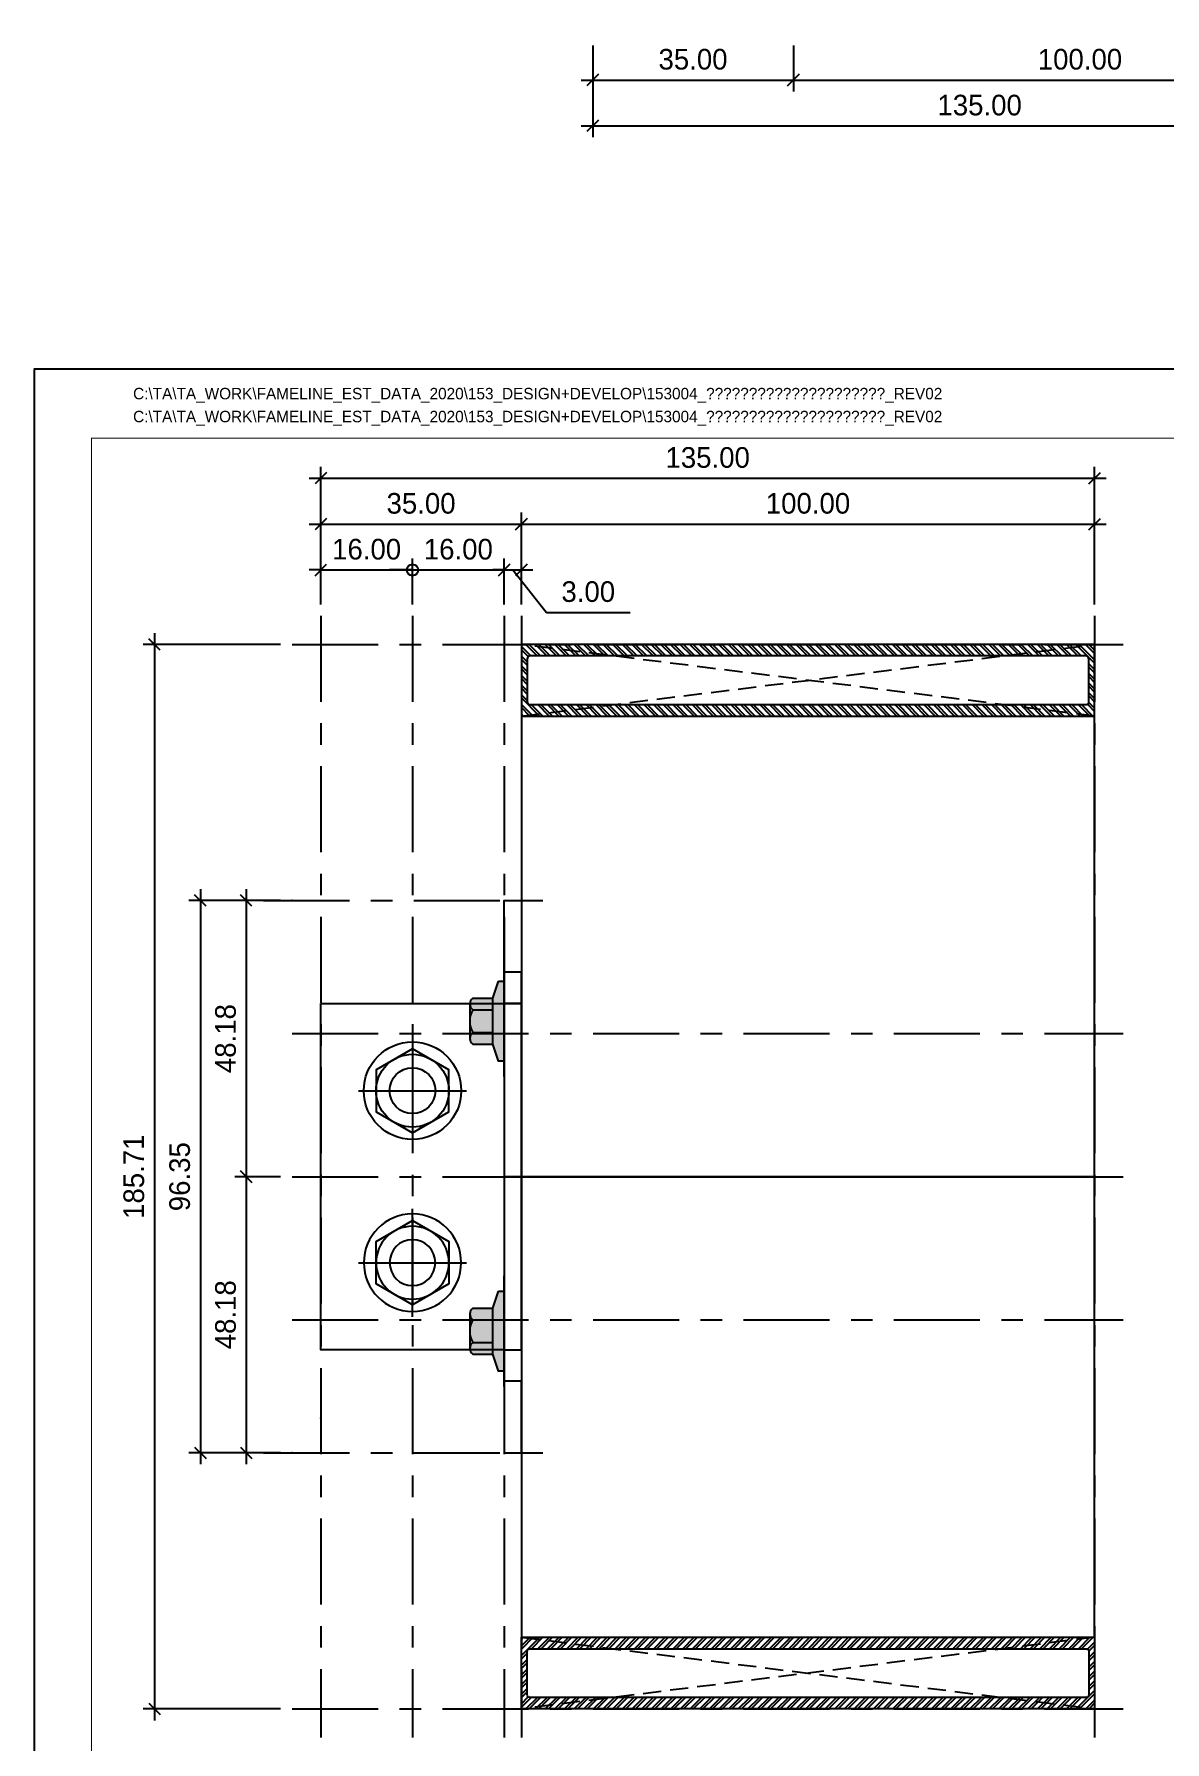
# Model space of a CAD drawing. Header units: millimetres. Extents: x -244126 to 368105, y -173968 to 259060.
# Drawn here: x 1857.7 to 2054.9, y 3038.3 to 3336.3 of the extents above; entities that cross this region are included whole.
import ezdxf
from ezdxf.enums import TextEntityAlignment as Align

# ---------------------------------------------------------------- set-up
doc = ezdxf.new("R2010")
doc.units = ezdxf.units.MM
doc.header["$MEASUREMENT"] = 0
for name, pattern in [('005_GG_TA_LINE', [13.75, 5, -1.25, 1.25, -1.25, 5]), ('ACAD_ISO04W100', [30, 24, -3, 0, -3]), ('CENTER', [2, 1.25, -0.25, 0.25, -0.25]), ('HIDDEN', [9.524999999999999, 6.35, -3.175]), ('TA_GL_015.00', [41.25, 15, -3.75, 3.75, -3.75, 15])]:
    doc.linetypes.add(name, pattern=pattern)
for name, color, linetype in [('000 - D I M', 6, 'Continuous'), ('000 - GRID', 8, 'CENTER'), ('000 - H A T C H', 8, 'Continuous'), ('000 - H I D D E N', 7, 'Continuous'), ('000 - L I N E 0.1', 1, 'Continuous'), ('000 - T E X T', 4, 'Continuous'), ('000 - TITLEBLOCK', 4, 'Continuous'), ('000 - WIPEOUT', 250, 'Continuous'), ('001 - ASCESSORIES', 1, 'Continuous'), ('002 - STRUCTURAL STEEL', 4, 'Continuous'), ('A04_TUBE SERIES', 7, 'Continuous')]:
    doc.layers.add(name, color=color, linetype=linetype)
doc.styles.add('Cetury Gothic', font='GOTHIC.TTF')
doc.styles.add('CORDIA', font='cordia.shx')
doc.styles.add('TA', font='Cordia New.ttf', dxfattribs={"height": 4.5})
doc.dimstyles.new('DIM C-E', dxfattribs={"dimscale": 2, "dimtxt": 0.18, "dimasz": 0.1, "dimexe": 0.1, "dimexo": 0.1, "dimgap": 0.09, "dimtad": 1, "dimtoh": 1, "dimzin": 0, "dimdsep": 46, "dimtxsty": 'CORDIA', "dimblk1": 'ORIGIN', "dimblk2": 'OBLIQUE', "dimsah": 1, "dimcen": 0.1, "dimdle": 0.1, "dimclrd": 40, "dimclre": 140, "dimclrt": 3, "dimadec": 0, "dimazin": 0, "dimtfac": 1, "dimtix": 1, "dimtmove": 2, "dimatfit": 3, "dimfxl": 1, "dimtolj": 1, "dimtzin": 0, "dimarcsym": 0})
doc.dimstyles.new('DIM E-C', dxfattribs={"dimscale": 2, "dimtxt": 0.18, "dimasz": 0.1, "dimexe": 0.1, "dimexo": 0.1, "dimgap": 0.09, "dimtad": 1, "dimtoh": 1, "dimzin": 0, "dimdsep": 46, "dimtxsty": 'CORDIA', "dimblk1": 'OBLIQUE', "dimblk2": 'ORIGIN', "dimsah": 1, "dimcen": 0.1, "dimdle": 0.1, "dimclrd": 40, "dimclre": 140, "dimclrt": 3, "dimadec": 0, "dimazin": 0, "dimtfac": 1, "dimtix": 1, "dimtmove": 2, "dimatfit": 3, "dimfxl": 1, "dimtolj": 1, "dimtzin": 0, "dimarcsym": 0})
doc.dimstyles.new('DIM E-E', dxfattribs={"dimscale": 2, "dimtxt": 0.18, "dimasz": 0.1, "dimexe": 0.1, "dimexo": 0.1, "dimgap": 0.09, "dimtad": 1, "dimtoh": 1, "dimzin": 0, "dimdsep": 46, "dimtxsty": 'CORDIA', "dimblk": 'OBLIQUE', "dimcen": 0.1, "dimdle": 0.1, "dimclrd": 40, "dimclre": 140, "dimclrt": 3, "dimadec": 0, "dimazin": 0, "dimtfac": 1, "dimtix": 1, "dimtmove": 2, "dimatfit": 3, "dimfxl": 1, "dimtolj": 1, "dimtzin": 0, "dimarcsym": 0})

# ---------------------------------------------------------------- blocks, each defined once
blk = doc.blocks.new('A$Cfd196da9')
at = {"color": 0, "linetype": 'ByBlock', "const_width": 0.1}
blk.add_lwpolyline([(-143.5, -98.00000000003524), (96.5, -98.00000000003524), (96.5, 98.99999999999818), (-143.5, 98.99999999999818)], close=True, dxfattribs=at)
blk = doc.blocks.new('*U1670')
at = {"linetype": '005_GG_TA_LINE'}
blk.add_point((50, 236.9999999999629), dxfattribs=at)
at = {"layer": '000 - L I N E 0.1', "color": 21, "linetype": 'Continuous'}
blk.add_lwpolyline([(14.23942678061212, 420), (0, 420), (0, 405.7605732193879)], dxfattribs=at)
at = {"layer": '000 - TITLEBLOCK', "color": 250}
blk.add_lwpolyline([(0, 0), (594, 0), (594, 420), (0, 420)], close=True, dxfattribs=at)
at = {"layer": '000 - T E X T', "color": 3, "xscale": 2, "yscale": 2, "zscale": 2}
blk.add_blockref('A$Cfd196da9', (297, 210), dxfattribs=at)
at = {"color": 4, "style": 'TA'}
blk.add_attdef('PAPER_SIZE', text='', height=2.501996734691533, dxfattribs=at).set_placement((568.5990135701577, 9.974056278897478), align=Align.MIDDLE_RIGHT)
blk.add_attdef('SCALE_SIZE', text='', height=2.501996734691533, dxfattribs=at).set_placement((573.5108402257829, 10.02616452662733), align=Align.MIDDLE_LEFT)
at = {"layer": '000 - T E X T', "color": 250, "style": 'TA'}
for tag, height, p in [('SUPERLINK', 2, (17.26463526980069, 415.7653398632592)), ('NAMEFILE', 2, (17.26463526980069, 411.7648986908698)), ('SC', 40, (3.363757568388337, 375.2105322544021))]:
    blk.add_attdef(tag, text='', height=height, dxfattribs=at).set_placement(p, align=Align.MIDDLE_LEFT)
at = {"layer": '000 - T E X T', "color": 4, "style": 'TA'}
for tag, height, p in [('NAME_JOB_1', 2, (523.6650049813361, 338.2500439985579)), ('NAME_JOB_2', 2, (523.6650049813361, 333.8867485748833)), ('NAME_PROJECT_1', 3, (493.8065500009579, 318.9690721230327)), ('NAME_PROJECT_2', 3, (493.8065500009579, 311.569072123033)), ('NAME_PROJECT_3', 3, (493.8065500009579, 304.1690721230334)), ('CODE_VALUE_1', 1.9, (521.1485223883988, 289.1219760909862)), ('CODE_VALUE_2', 1.9, (521.1485223883988, 283.1219760909862)), ('PART_NAME_VALUE_1', 1.9, (521.1485223883988, 275.8743451299797)), ('PART_NAME_VALUE_2', 1.9, (521.1485223883988, 269.8743451299797)), ('PART_NAME_VALUE_3', 1.9, (521.1485223883988, 263.8743451299797)), ('MATTERIAL_VALUE_1', 3.6, (521.9568614150412, 256.9034935403442)), ('SPEC_VALUE', 3.6, (521.9568614150412, 248.684110886712)), ('THICKNESS_VALUE', 3.6, (521.9568614150412, 240.5284461369492)), ('COATING_VALUE_1', 3.6, (521.9568614150412, 232.5002113758082)), ('COATING_VALUE_2', 3.6, (521.9568614150412, 224.4719766146673)), ('NAME_TITLE_1', 2.4, (494.5065500009587, 77.61733796621047)), ('NAME_TITLE_2', 2.4, (494.5065500009587, 70.95733796621062)), ('NAME_TITLE_3', 2.4, (494.5065500009587, 64.29733796621076)), ('DRAWING_NO1', 2.4, (494.6108710958615, 32.91537826389776)), ('DRAWING_NO2', 2.4, (494.6108710958615, 24.91449591911896))]:
    blk.add_attdef(tag, text='', height=height, dxfattribs=at).set_placement(p, align=Align.MIDDLE_LEFT)
for tag, p in [('NAME_DAFT', (553.4109758988125, 136.2160752078244)), ('NAME_CHECKED', (553.4109758988125, 122.5951696465036)), ('NAME_DESIGNER', (553.4109758988125, 109.2112607215558)), ('NAME_DESIGN_MGR', (553.4109758988125, 95.11636188748889))]:
    blk.add_attdef(tag, text='', height=3.6, dxfattribs=at).set_placement(p, align=Align.MIDDLE_CENTER)
for tag, p, height in [('REV', (553.5263021051287, 50.24995384904196), 3.7529951020373), ('NAME_REMARK', (55.28589976401418, 17.30396926597859), 4)]:
    blk.add_attdef(tag, p, '', height=height, dxfattribs=at)
at = {"layer": '000 - T E X T', "color": 4, "style": 'Cetury Gothic'}
for tag, p in [('SHEET_NO.', (561.5789428620446, 33.99774362902372)), ('TOTAL_SHEET_NO.', (560.9658428601324, 17.63984143132984))]:
    blk.add_attdef(tag, text='', height=3.6, dxfattribs=at).set_placement(p, align=Align.CENTER)
blk = doc.blocks.new('_Oblique')
at = {"color": 0, "linetype": 'ByBlock', "lineweight": -2}
blk.add_line((-0.5, -0.5), (0.5, 0.5), dxfattribs=at)
blk = doc.blocks.new('*D2860')
at = {"layer": '000 - D I M', "color": 140, "linetype": 'ACAD_ISO04W100', "lineweight": -2, "transparency": 16777216}
for p, q in [((1955.094813651122, 3334.257994582634), (1955.094813651122, 3318.257994582648)), ((2090.094813651154, 3334.257994582634), (2090.094813651154, 3318.257994582648))]:
    blk.add_line(p, q, dxfattribs=at)
at = {"layer": '000 - D I M', "color": 40, "lineweight": -2, "transparency": 16777216}
blk.add_line((1953.094813651122, 3320.257994582648), (2092.094813651154, 3320.257994582648), dxfattribs=at)
at = {"layer": 'Defpoints', "color": 0, "transparency": 16777216}
for p in [(1955.094813651122, 3336.257994582634), (2090.094813651154, 3336.257994582634), (2090.094813651154, 3320.257994582648)]:
    blk.add_point(p, dxfattribs=at)
at = {"layer": '000 - D I M', "color": 40, "lineweight": -2, "transparency": 16777216, "xscale": 2, "yscale": 2, "zscale": 2, "rotation": 180}
blk.add_blockref('_Oblique', (1955.094813651122, 3320.257994582648), dxfattribs=at)
at = {"layer": '000 - D I M', "color": 40, "lineweight": -2, "transparency": 16777216, "xscale": 2, "yscale": 2, "zscale": 2}
blk.add_blockref('_Oblique', (2090.094813651154, 3320.257994582648), dxfattribs=at)
at = {"layer": '000 - D I M', "color": 3, "transparency": 16777216, "insert": (2022.594813651138, 3323.857994582648), "char_height": 3.6, "attachment_point": 5, "style": 'CORDIA'}
blk.add_mtext('\\A1;135.00', dxfattribs=at)
blk = doc.blocks.new('*D2861')
at = {"layer": '000 - D I M', "color": 140, "linetype": 'ACAD_ISO04W100', "lineweight": -2, "transparency": 16777216}
for p, q in [((1955.094813651122, 3334.257994582634), (1955.094813651122, 3326.257994582648)), ((1990.094813651122, 3334.257994582634), (1990.094813651122, 3326.257994582648))]:
    blk.add_line(p, q, dxfattribs=at)
at = {"layer": '000 - D I M', "color": 40, "lineweight": -2, "transparency": 16777216}
blk.add_line((1953.094813651122, 3328.257994582648), (1992.094813651122, 3328.257994582648), dxfattribs=at)
at = {"layer": 'Defpoints', "color": 0, "transparency": 16777216}
for p in [(1955.094813651122, 3336.257994582634), (1990.094813651122, 3336.257994582634), (1990.094813651122, 3328.257994582648)]:
    blk.add_point(p, dxfattribs=at)
at = {"layer": '000 - D I M', "color": 40, "lineweight": -2, "transparency": 16777216, "xscale": 2, "yscale": 2, "zscale": 2, "rotation": 180}
blk.add_blockref('_Oblique', (1955.094813651122, 3328.257994582648), dxfattribs=at)
at = {"layer": '000 - D I M', "color": 40, "lineweight": -2, "transparency": 16777216, "xscale": 2, "yscale": 2, "zscale": 2}
blk.add_blockref('_Oblique', (1990.094813651122, 3328.257994582648), dxfattribs=at)
at = {"layer": '000 - D I M', "color": 3, "transparency": 16777216, "insert": (1972.594813651122, 3331.857994582648), "char_height": 3.6, "attachment_point": 5, "style": 'CORDIA'}
blk.add_mtext('\\A1;35.00', dxfattribs=at)
blk = doc.blocks.new('*D2862')
at = {"layer": '000 - D I M', "color": 140, "linetype": 'ACAD_ISO04W100', "lineweight": -2, "transparency": 16777216}
for p, q in [((1990.094813651122, 3334.257994582634), (1990.094813651122, 3326.257994582648)), ((2090.094813651154, 3334.257994582634), (2090.094813651154, 3326.257994582648))]:
    blk.add_line(p, q, dxfattribs=at)
at = {"layer": '000 - D I M', "color": 40, "lineweight": -2, "transparency": 16777216}
blk.add_line((1988.094813651122, 3328.257994582648), (2092.094813651154, 3328.257994582648), dxfattribs=at)
at = {"layer": 'Defpoints', "color": 0, "transparency": 16777216}
for p in [(1990.094813651122, 3336.257994582634), (2090.094813651154, 3336.257994582634), (2090.094813651154, 3328.257994582648)]:
    blk.add_point(p, dxfattribs=at)
at = {"layer": '000 - D I M', "color": 40, "lineweight": -2, "transparency": 16777216, "xscale": 2, "yscale": 2, "zscale": 2, "rotation": 180}
blk.add_blockref('_Oblique', (1990.094813651122, 3328.257994582648), dxfattribs=at)
at = {"layer": '000 - D I M', "color": 40, "lineweight": -2, "transparency": 16777216, "xscale": 2, "yscale": 2, "zscale": 2}
blk.add_blockref('_Oblique', (2090.094813651154, 3328.257994582648), dxfattribs=at)
at = {"layer": '000 - D I M', "color": 3, "transparency": 16777216, "insert": (2040.094813651138, 3331.857994582648), "char_height": 3.6, "attachment_point": 5, "style": 'CORDIA'}
blk.add_mtext('\\A1;100.00', dxfattribs=at)
blk = doc.blocks.new('*U103')
at = {"color": 3}
blk.add_point((0, -185.7050807569021), dxfattribs=at)
at = {"layer": '000 - GRID', "color": 0, "linetype": 'ByBlock'}
blk.add_line((0, 5), (3.740102391956254e-14, -190.7050807569021), dxfattribs=at)
at = {"layer": '000 - GRID', "color": 0}
blk.add_point((0, 0), dxfattribs=at)
at = {"style": 'TA', "flags": 1}
blk.add_attdef('LOCATION', (6, 6), '', height=4.5, dxfattribs=at)
blk = doc.blocks.new('*U98')
at = {"color": 3}
blk.add_point((0, -135.0000000000337), dxfattribs=at)
at = {"layer": '000 - GRID', "color": 0, "linetype": 'ByBlock'}
blk.add_line((0, 5), (3.740102391956254e-14, -140.0000000000337), dxfattribs=at)
at = {"layer": '000 - GRID', "color": 0}
blk.add_point((0, 0), dxfattribs=at)
at = {"style": 'TA', "flags": 1}
blk.add_attdef('LOCATION', (6, 6), '', height=4.5, dxfattribs=at)
blk = doc.blocks.new('*D2863')
at = {"layer": '000 - D I M', "color": 140, "linetype": 'ACAD_ISO04W100', "lineweight": -2, "transparency": 16777216}
for p, q in [((1900.652179558988, 3185.106811332772), (1892.652179559047, 3185.106811332772)), ((1900.652179558988, 3136.930536754599), (1892.652179559047, 3136.930536754599))]:
    blk.add_line(p, q, dxfattribs=at)
at = {"layer": '000 - D I M', "color": 40, "lineweight": -2, "transparency": 16777216}
blk.add_line((1894.652179559047, 3187.106811332772), (1894.652179559047, 3134.930536754599), dxfattribs=at)
at = {"layer": 'Defpoints', "color": 0, "transparency": 16777216}
for p in [(1902.652179558988, 3185.106811332772), (1894.652179559047, 3136.930536754599), (1902.652179558988, 3136.930536754599)]:
    blk.add_point(p, dxfattribs=at)
at = {"layer": '000 - D I M', "color": 40, "lineweight": -2, "transparency": 16777216, "xscale": 2, "yscale": 2, "zscale": 2}
for p, rotation in [((1894.652179559047, 3185.106811332772), 90), ((1894.652179559047, 3136.930536754599), 270)]:
    blk.add_blockref('_Oblique', p, dxfattribs=dict(at, rotation=rotation))
at = {"layer": '000 - D I M', "color": 3, "transparency": 16777216, "insert": (1891.052179559048, 3161.018674043684), "char_height": 3.6, "attachment_point": 5, "rotation": 90, "style": 'CORDIA'}
blk.add_mtext('\\A1;48.18', dxfattribs=at)
blk = doc.blocks.new('*D2864')
at = {"layer": '000 - D I M', "color": 40, "lineweight": -2, "transparency": 16777216}
blk.add_line((1894.652179559047, 3138.930536754599), (1894.652179559047, 3086.754262176496), dxfattribs=at)
at = {"layer": '000 - D I M', "color": 140, "linetype": 'ACAD_ISO04W100', "lineweight": -2, "transparency": 16777216}
for p, q in [((1900.652179558988, 3136.930536754599), (1892.652179559047, 3136.930536754599)), ((1900.652179558988, 3088.754262176496), (1892.652179559047, 3088.754262176496))]:
    blk.add_line(p, q, dxfattribs=at)
at = {"layer": 'Defpoints', "color": 0, "transparency": 16777216}
for p in [(1902.652179558988, 3136.930536754599), (1894.652179559047, 3088.754262176496), (1902.652179558988, 3088.754262176496)]:
    blk.add_point(p, dxfattribs=at)
at = {"layer": '000 - D I M', "color": 40, "lineweight": -2, "transparency": 16777216, "xscale": 2, "yscale": 2, "zscale": 2}
for p, rotation in [((1894.652179559047, 3136.930536754599), 90), ((1894.652179559047, 3088.754262176496), 270)]:
    blk.add_blockref('_Oblique', p, dxfattribs=dict(at, rotation=rotation))
at = {"layer": '000 - D I M', "color": 3, "transparency": 16777216, "insert": (1891.052179559048, 3112.842399465546), "char_height": 3.6, "attachment_point": 5, "rotation": 90, "style": 'CORDIA'}
blk.add_mtext('\\A1;48.18', dxfattribs=at)
blk = doc.blocks.new('*D2865')
at = {"layer": '000 - D I M', "color": 140, "linetype": 'ACAD_ISO04W100', "lineweight": -2, "transparency": 16777216}
for p, q in [((1900.652179558988, 3185.106811332772), (1884.652179559047, 3185.106811332772)), ((1900.652179558988, 3088.754262176496), (1884.652179559047, 3088.754262176496))]:
    blk.add_line(p, q, dxfattribs=at)
at = {"layer": '000 - D I M', "color": 40, "lineweight": -2, "transparency": 16777216}
blk.add_line((1886.652179559047, 3187.106811332772), (1886.652179559047, 3086.754262176496), dxfattribs=at)
at = {"layer": 'Defpoints', "color": 0, "transparency": 16777216}
for p in [(1902.652179558988, 3185.106811332772), (1886.652179559047, 3088.754262176496), (1902.652179558988, 3088.754262176496)]:
    blk.add_point(p, dxfattribs=at)
at = {"layer": '000 - D I M', "color": 40, "lineweight": -2, "transparency": 16777216, "xscale": 2, "yscale": 2, "zscale": 2}
for p, rotation in [((1886.652179559047, 3185.106811332772), 90), ((1886.652179559047, 3088.754262176496), 270)]:
    blk.add_blockref('_Oblique', p, dxfattribs=dict(at, rotation=rotation))
at = {"layer": '000 - D I M', "color": 3, "transparency": 16777216, "insert": (1883.052179559048, 3136.930536754633), "char_height": 3.6, "attachment_point": 5, "rotation": 90, "style": 'CORDIA'}
blk.add_mtext('\\A1;96.35', dxfattribs=at)
blk = doc.blocks.new('*U104')
at = {"color": 3}
blk.add_point((0, -40.00000000050136), dxfattribs=at)
at = {"layer": '000 - GRID', "color": 0, "linetype": 'ByBlock'}
blk.add_line((0, 5), (3.740102391956254e-14, -45.00000000050136), dxfattribs=at)
at = {"layer": '000 - GRID', "color": 0}
blk.add_point((0, 0), dxfattribs=at)
at = {"style": 'TA', "flags": 1}
blk.add_attdef('LOCATION', (6, 6), '', height=4.5, dxfattribs=at)
blk = doc.blocks.new('*D2872')
at = {"layer": '000 - D I M', "color": 140, "linetype": 'ACAD_ISO04W100', "lineweight": -2, "transparency": 16777216}
for p, q in [((1900.652179558992, 3229.783077133073), (1876.652179559022, 3229.783077133073)), ((1900.652179558992, 3044.07799637617), (1876.652179559022, 3044.07799637617))]:
    blk.add_line(p, q, dxfattribs=at)
at = {"layer": '000 - D I M', "color": 40, "lineweight": -2, "transparency": 16777216}
blk.add_line((1878.652179559022, 3231.783077133073), (1878.652179559022, 3042.07799637617), dxfattribs=at)
at = {"layer": 'Defpoints', "color": 0, "transparency": 16777216}
for p in [(1902.652179558992, 3229.783077133073), (1878.652179559022, 3044.07799637617), (1902.652179558992, 3044.07799637617)]:
    blk.add_point(p, dxfattribs=at)
at = {"layer": '000 - D I M', "color": 40, "lineweight": -2, "transparency": 16777216, "xscale": 2, "yscale": 2, "zscale": 2}
for p, rotation in [((1878.652179559022, 3229.783077133073), 90), ((1878.652179559022, 3044.07799637617), 270)]:
    blk.add_blockref('_Oblique', p, dxfattribs=dict(at, rotation=rotation))
at = {"layer": '000 - D I M', "color": 3, "transparency": 16777216, "insert": (1875.052179559022, 3136.93053675462), "char_height": 3.6, "attachment_point": 5, "rotation": 90, "style": 'CORDIA'}
blk.add_mtext('\\A1;185.71', dxfattribs=at)
blk = doc.blocks.new('SS. (HEX NUT) M8 - PLAN')
at = {"layer": '001 - ASCESSORIES', "color": 0}
blk.add_lwpolyline([(0, 0.00733234841891317), (-0.006350000000111322, 0.003666174209683959), (-0.006350000000111322, -0.003666174209001838), (0, -0.007332348418458423), (0.006350000000111322, -0.003666174209001838), (0.006350000000111322, 0.003666174209683959)], close=True, dxfattribs=at)
at = {"layer": '001 - ASCESSORIES'}
blk.add_circle((0, 0), 0.0085, dxfattribs=at)
at = {"layer": '001 - ASCESSORIES', "color": 8}
for radius in [0.00635, 0.004]:
    blk.add_circle((0, 2.273736754432321e-13), radius, dxfattribs=at)
at = {"layer": 'Defpoints', "color": 250}
for p, q in [((0, 0.009421926152754168), (0, -0.00942192615229942)), ((-0.00942192615229942, 2.273736754432321e-13), (0.00942192615229942, 2.273736754432321e-13))]:
    blk.add_line(p, q, dxfattribs=at)
blk = doc.blocks.new('*U85')
at = {"layer": '001 - ASCESSORIES'}
blk.add_blockref('SS. (HEX NUT) M8 - PLAN', (0, -2.273736754432321e-13), dxfattribs=at)
blk = doc.blocks.new('*U93')
blk.add_blockref('*U85', (0, 1.49887000588933e-08))
blk = doc.blocks.new('*U102')
at = {"color": 250}
blk.add_wipeout([(12.500000000000114, 4.218847493627117e-15), (12.500000000000057, 200.00000000015478), (-12.499999999999943, 200.0000000001548), (-12.499999999999943, 9.769962616752912e-15)], dxfattribs=at).dxf.layer = '000 - WIPEOUT'
at = {"layer": '000 - H I D D E N', "color": 8, "linetype": 'HIDDEN'}
for p, q in [((12.5, 8.881784197001252e-15), (-12.49999999999999, 200.0000000001548)), ((12.50000000000001, 200.0000000001548), (-12.5, 8.881784197001252e-15))]:
    blk.add_line(p, q, dxfattribs=at)
at = {"layer": '002 - STRUCTURAL STEEL', "color": 0}
blk.add_lwpolyline([(12.49999999999999, -1.4210854715202e-14), (12.50000000000001, 200.0000000001548), (-12.49999999999999, 200.0000000001548), (-12.50000000000001, -1.77635683940025e-14)], close=True, dxfattribs=at)
blk.add_lwpolyline([(8.499999999997659, 3.00000000000116), (8.49999999999768, 197.0000000001537, 0.4142135623730953), (7.49999999999768, 198.0000000001537), (-7.499999999997659, 198.0000000001537, 0.4142135623730948), (-8.499999999997652, 197.0000000001537), (-8.499999999997673, 3.000000000001163, 0.4142135623730953), (-7.499999999997673, 2.000000000001163), (7.499999999997666, 2.00000000000116, 0.4142135623730948)], format="xyb", close=True, dxfattribs=at)
at = {"layer": 'Defpoints', "color": 250}
blk.add_lwpolyline([(12.49999999999999, -1.4210854715202e-14), (12.50000000000001, 200.0000000001548), (-12.49999999999999, 200.0000000001548), (-12.50000000000001, -1.4210854715202e-14)], close=True, dxfattribs=at)
at = {"color": 250}
blk.add_wipeout([(12.500000000000114, 4.218847493627117e-15), (12.500000000000057, 200.00000000015478), (-12.499999999999943, 200.0000000001548), (-12.499999999999943, 9.769962616752912e-15)], dxfattribs=at).dxf.layer = '000 - WIPEOUT'
at = {"layer": '000 - H A T C H'}
h = blk.add_hatch(dxfattribs=at)
h.set_pattern_fill('ANSI32', color=256, scale=0.25)
h.set_pattern_definition([(45, (7.105427357601002e-15, 187.5000000001558), (-1.683798022700467, 1.683798022700467), []), (45, (1.122532500000005, 187.5000000001558), (-1.683798022700467, 1.683798022700467), [])])
h.paths.add_polyline_path([(12.49999999999999, -1.4210854715202e-14), (12.50000000000001, 200.0000000001548), (-12.49999999999999, 200.0000000001548), (-12.50000000000001, -1.77635683940025e-14)])
edge = h.paths.add_edge_path(flags=16)
edge.add_line((8.499999999997659, 3.00000000000116), (8.49999999999768, 197.0000000001537))
edge.add_arc((7.49999999999768, 197.0000000001537), 1, 0, 90)
edge.add_line((7.49999999999768, 198.0000000001537), (-7.499999999997659, 198.0000000001537))
edge.add_arc((-7.499999999997655, 197.0000000001537), 1, 90.0000000000002, 180)
edge.add_line((-8.499999999997652, 197.0000000001537), (-8.499999999997673, 3.000000000001165))
edge.add_arc((-7.499999999997673, 3.000000000001163), 1, 180, 270)
edge.add_line((-7.499999999997673, 2.000000000001163), (7.499999999997666, 2.00000000000116))
edge.add_arc((7.499999999997662, 3.000000000001157), 0.9999999999999969, 270.0000000000002, 360.0000000000002)
at = {"layer": '000 - H I D D E N', "color": 8, "linetype": 'HIDDEN'}
for p, q in [((12.5, 8.881784197001252e-15), (-12.49999999999999, 200.0000000001548)), ((12.50000000000001, 200.0000000001548), (-12.5, 8.881784197001252e-15))]:
    blk.add_line(p, q, dxfattribs=at)
at = {"layer": '002 - STRUCTURAL STEEL', "color": 0}
blk.add_lwpolyline([(12.49999999999999, -1.4210854715202e-14), (12.50000000000001, 200.0000000001548), (-12.49999999999999, 200.0000000001548), (-12.50000000000001, -1.77635683940025e-14)], close=True, dxfattribs=at)
blk.add_lwpolyline([(8.499999999997659, 3.00000000000116), (8.49999999999768, 197.0000000001537, 0.4142135623730953), (7.49999999999768, 198.0000000001537), (-7.499999999997659, 198.0000000001537, 0.4142135623730948), (-8.499999999997652, 197.0000000001537), (-8.499999999997673, 3.000000000001163, 0.4142135623730953), (-7.499999999997673, 2.000000000001163), (7.499999999997666, 2.00000000000116, 0.4142135623730948)], format="xyb", close=True, dxfattribs=at)
at = {"layer": 'Defpoints', "color": 250}
blk.add_lwpolyline([(12.49999999999999, -1.4210854715202e-14), (12.50000000000001, 200.0000000001548), (-12.49999999999999, 200.0000000001548), (-12.50000000000001, -1.4210854715202e-14)], close=True, dxfattribs=at)
blk = doc.blocks.new('_Origin')
at = {"color": 0, "linetype": 'ByBlock', "lineweight": -2}
blk.add_line((0, 0), (-1, 0), dxfattribs=at)
blk.add_circle((0, 0), 0.5, dxfattribs=at)
blk = doc.blocks.new('*D2836')
at = {"layer": '000 - D I M', "color": 140, "linetype": 'ACAD_ISO04W100', "lineweight": -2, "transparency": 16777216}
for p, q in [((1907.652179558991, 3236.783077133071), (1907.652179558991, 3244.783077133071)), ((1923.652179558991, 3236.783077133071), (1923.652179558991, 3244.783077133071))]:
    blk.add_line(p, q, dxfattribs=at)
at = {"layer": '000 - D I M', "color": 40, "lineweight": -2, "transparency": 16777216}
for p, q in [((1907.652179558991, 3242.783077133071), (1905.652179558991, 3242.783077133071)), ((1907.652179558991, 3242.783077133071), (1923.652179558991, 3242.783077133071)), ((1925.652179558991, 3242.783077133071), (1927.652179558991, 3242.783077133071))]:
    blk.add_line(p, q, dxfattribs=at)
at = {"layer": 'Defpoints', "color": 0, "transparency": 16777216}
for p in [(1923.652179558991, 3242.783077133071), (1907.652179558991, 3234.783077133071), (1923.652179558991, 3234.783077133071)]:
    blk.add_point(p, dxfattribs=at)
at = {"layer": '000 - D I M', "color": 40, "lineweight": -2, "transparency": 16777216, "xscale": 2, "yscale": 2, "zscale": 2}
blk.add_blockref('_Oblique', (1907.652179558991, 3242.783077133071), dxfattribs=at)
at = {"layer": '000 - D I M', "color": 40, "lineweight": -2, "transparency": 16777216, "xscale": 2, "yscale": 2, "zscale": 2, "rotation": 180}
blk.add_blockref('_Origin', (1923.652179558991, 3242.783077133071), dxfattribs=at)
at = {"layer": '000 - D I M', "color": 3, "transparency": 16777216, "insert": (1915.652179558991, 3246.383077133071), "char_height": 3.6, "attachment_point": 5, "style": 'CORDIA'}
blk.add_mtext('\\A1;16.00', dxfattribs=at)
blk = doc.blocks.new('*D2837')
at = {"layer": '000 - D I M', "color": 140, "linetype": 'ACAD_ISO04W100', "lineweight": -2, "transparency": 16777216}
for p, q in [((1923.652179558991, 3236.783077133071), (1923.652179558991, 3244.783077133071)), ((1939.652179558991, 3236.783077133071), (1939.652179558991, 3244.783077133071))]:
    blk.add_line(p, q, dxfattribs=at)
at = {"layer": '000 - D I M', "color": 40, "lineweight": -2, "transparency": 16777216}
for p, q in [((1921.652179558991, 3242.783077133071), (1919.652179558991, 3242.783077133071)), ((1923.652179558991, 3242.783077133071), (1939.652179558991, 3242.783077133071)), ((1939.652179558991, 3242.783077133071), (1941.652179558991, 3242.783077133071))]:
    blk.add_line(p, q, dxfattribs=at)
at = {"layer": 'Defpoints', "color": 0, "transparency": 16777216}
for p in [(1939.652179558991, 3242.783077133071), (1923.652179558991, 3234.783077133071), (1939.652179558991, 3234.783077133071)]:
    blk.add_point(p, dxfattribs=at)
at = {"layer": '000 - D I M', "color": 40, "lineweight": -2, "transparency": 16777216, "xscale": 2, "yscale": 2, "zscale": 2}
blk.add_blockref('_Origin', (1923.652179558991, 3242.783077133071), dxfattribs=at)
at = {"layer": '000 - D I M', "color": 40, "lineweight": -2, "transparency": 16777216, "xscale": 2, "yscale": 2, "zscale": 2, "rotation": 180}
blk.add_blockref('_Oblique', (1939.652179558991, 3242.783077133071), dxfattribs=at)
at = {"layer": '000 - D I M', "color": 3, "transparency": 16777216, "insert": (1931.652179558991, 3246.383077133071), "char_height": 3.6, "attachment_point": 5, "style": 'CORDIA'}
blk.add_mtext('\\A1;16.00', dxfattribs=at)
blk = doc.blocks.new('*D2838')
at = {"layer": '000 - D I M', "color": 40, "lineweight": -2, "transparency": 16777216}
blk.add_line((1905.652179558991, 3250.783077133071), (1944.652179559005, 3250.783077133071), dxfattribs=at)
at = {"layer": '000 - D I M', "color": 140, "linetype": 'ACAD_ISO04W100', "lineweight": -2, "transparency": 16777216}
for p, q in [((1907.652179558991, 3236.783077133071), (1907.652179558991, 3252.783077133071)), ((1942.652179559005, 3236.783077133071), (1942.652179559005, 3252.783077133071))]:
    blk.add_line(p, q, dxfattribs=at)
at = {"layer": 'Defpoints', "color": 0, "transparency": 16777216}
for p in [(1942.652179559005, 3250.783077133071), (1907.652179558991, 3234.783077133071), (1942.652179559005, 3234.783077133071)]:
    blk.add_point(p, dxfattribs=at)
at = {"layer": '000 - D I M', "color": 40, "lineweight": -2, "transparency": 16777216, "xscale": 2, "yscale": 2, "zscale": 2, "rotation": 180}
blk.add_blockref('_Oblique', (1907.652179558991, 3250.783077133071), dxfattribs=at)
at = {"layer": '000 - D I M', "color": 40, "lineweight": -2, "transparency": 16777216, "xscale": 2, "yscale": 2, "zscale": 2}
blk.add_blockref('_Oblique', (1942.652179559005, 3250.783077133071), dxfattribs=at)
at = {"layer": '000 - D I M', "color": 3, "transparency": 16777216, "insert": (1925.152179558998, 3254.383077133071), "char_height": 3.6, "attachment_point": 5, "style": 'CORDIA'}
blk.add_mtext('\\A1;35.00', dxfattribs=at)
blk = doc.blocks.new('*D2839')
at = {"layer": '000 - D I M', "color": 40, "lineweight": -2, "transparency": 16777216}
blk.add_line((1940.652179559005, 3250.783077133071), (2044.652179559027, 3250.783077133071), dxfattribs=at)
at = {"layer": '000 - D I M', "color": 140, "linetype": 'ACAD_ISO04W100', "lineweight": -2, "transparency": 16777216}
for p, q in [((1942.652179559005, 3236.783077133071), (1942.652179559005, 3252.783077133071)), ((2042.652179559027, 3236.783077133071), (2042.652179559027, 3252.783077133071))]:
    blk.add_line(p, q, dxfattribs=at)
at = {"layer": 'Defpoints', "color": 0, "transparency": 16777216}
for p in [(2042.652179559027, 3250.783077133071), (1942.652179559005, 3234.783077133071), (2042.652179559027, 3234.783077133071)]:
    blk.add_point(p, dxfattribs=at)
at = {"layer": '000 - D I M', "color": 40, "lineweight": -2, "transparency": 16777216, "xscale": 2, "yscale": 2, "zscale": 2, "rotation": 180}
blk.add_blockref('_Oblique', (1942.652179559005, 3250.783077133071), dxfattribs=at)
at = {"layer": '000 - D I M', "color": 40, "lineweight": -2, "transparency": 16777216, "xscale": 2, "yscale": 2, "zscale": 2}
blk.add_blockref('_Oblique', (2042.652179559027, 3250.783077133071), dxfattribs=at)
at = {"layer": '000 - D I M', "color": 3, "transparency": 16777216, "insert": (1992.652179559016, 3254.383077133071), "char_height": 3.6, "attachment_point": 5, "style": 'CORDIA'}
blk.add_mtext('\\A1;100.00', dxfattribs=at)
blk = doc.blocks.new('*D2840')
at = {"layer": '000 - D I M', "color": 140, "linetype": 'ACAD_ISO04W100', "lineweight": -2, "transparency": 16777216}
for p, q in [((1907.652179558991, 3236.783077133071), (1907.652179558991, 3260.783077133071)), ((2042.652179559027, 3236.783077133071), (2042.652179559027, 3260.783077133071))]:
    blk.add_line(p, q, dxfattribs=at)
at = {"layer": '000 - D I M', "color": 40, "lineweight": -2, "transparency": 16777216}
blk.add_line((1905.652179558991, 3258.783077133071), (2044.652179559027, 3258.783077133071), dxfattribs=at)
at = {"layer": 'Defpoints', "color": 0, "transparency": 16777216}
for p in [(2042.652179559027, 3258.783077133071), (1907.652179558991, 3234.783077133071), (2042.652179559027, 3234.783077133071)]:
    blk.add_point(p, dxfattribs=at)
at = {"layer": '000 - D I M', "color": 40, "lineweight": -2, "transparency": 16777216, "xscale": 2, "yscale": 2, "zscale": 2, "rotation": 180}
blk.add_blockref('_Oblique', (1907.652179558991, 3258.783077133071), dxfattribs=at)
at = {"layer": '000 - D I M', "color": 40, "lineweight": -2, "transparency": 16777216, "xscale": 2, "yscale": 2, "zscale": 2}
blk.add_blockref('_Oblique', (2042.652179559027, 3258.783077133071), dxfattribs=at)
at = {"layer": '000 - D I M', "color": 3, "transparency": 16777216, "insert": (1975.152179559009, 3262.383077133071), "char_height": 3.6, "attachment_point": 5, "style": 'CORDIA'}
blk.add_mtext('\\A1;135.00', dxfattribs=at)
blk = doc.blocks.new('*D2830')
at = {"layer": '000 - D I M', "color": 140, "linetype": 'ACAD_ISO04W100', "lineweight": -2, "transparency": 16777216}
for p, q in [((1939.652179558991, 3236.783077133071), (1939.652179558991, 3244.783077133071)), ((1942.652179559005, 3236.783077133071), (1942.652179559005, 3244.783077133071))]:
    blk.add_line(p, q, dxfattribs=at)
at = {"layer": '000 - D I M', "color": 40, "lineweight": -2, "transparency": 16777216}
for p, q in [((1939.652179558991, 3242.783077133071), (1937.652179558991, 3242.783077133071)), ((1939.652179558991, 3242.783077133071), (1942.652179559005, 3242.783077133071)), ((1939.652179558991, 3242.783077133071), (1942.652179559005, 3242.783077133071)), ((1941.152179558998, 3242.783077133071), (1947.032147419536, 3235.38277911042)), ((1942.652179559005, 3242.783077133071), (1944.652179559005, 3242.783077133071)), ((1947.032147419536, 3235.38277911042), (1961.603575990965, 3235.38277911042))]:
    blk.add_line(p, q, dxfattribs=at)
at = {"layer": 'Defpoints', "color": 0, "transparency": 16777216}
for p in [(1942.652179559005, 3242.783077133071), (1939.652179558991, 3234.783077133071), (1942.652179559005, 3234.783077133071)]:
    blk.add_point(p, dxfattribs=at)
at = {"layer": '000 - D I M', "color": 40, "lineweight": -2, "transparency": 16777216, "xscale": 2, "yscale": 2, "zscale": 2}
blk.add_blockref('_Oblique', (1939.652179558991, 3242.783077133071), dxfattribs=at)
at = {"layer": '000 - D I M', "color": 40, "lineweight": -2, "transparency": 16777216, "xscale": 2, "yscale": 2, "zscale": 2, "rotation": 180}
blk.add_blockref('_Oblique', (1942.652179559005, 3242.783077133071), dxfattribs=at)
at = {"layer": '000 - D I M', "color": 3, "transparency": 16777216, "insert": (1954.317861705251, 3238.982779110419), "char_height": 3.6, "attachment_point": 5, "style": 'CORDIA'}
blk.add_mtext('\\A1;3.00', dxfattribs=at)
blk = doc.blocks.new('*U829')
at = {"layer": '000 - H A T C H'}
h = blk.add_hatch(color=250, dxfattribs=at)
h.dxf.hatch_style = 1
h.paths.add_polyline_path([(-0.00200000000018008, 0.005500000000165529, 0.4999999999802938), (-0.004000000000132786, 0.0054999999995592), (-0.004000000000132786, 0.001999999999952707), (-0.00200000000018008, 0.001999999999952707)])
h.paths.add_polyline_path([(-0.00200000000018008, 0.001999999999952707), (0.00200000000018008, 0.001999999999952706), (0.00200000000018008, 0.005499999999684466, 0.2500000000255114), (-0.00200000000018008, 0.005499999999926997)])
h.paths.add_polyline_path([(0.002000000000180081, 0.001999999999952706), (0.004000000000132785, 0.001999999999952707), (0.004000000000132786, 0.0054999999995592, 0.4999999999802938), (0.00200000000018008, 0.005500000000165529)])
h = blk.add_hatch(color=250, dxfattribs=at)
h.dxf.hatch_style = 1
h.paths.add_polyline_path([(0.006999999999834472, 0.0009999999999763531), (0.006999999999834472, 0), (-0.006999999999834472, 0), (-0.006999999999834472, 0.0009999999999763531), (-0.004000000000132786, 0.001999999999952706), (0.004000000000132786, 0.001999999999952706)])
at = {"layer": '001 - ASCESSORIES', "color": 1}
for p, q in [((0.002999999999929059, 0.005999999999858119), (-0.002999999999929059, 0.005999999999858119)), ((-0.004000000000132786, 0.005499999999983629), (-0.004000000000132786, 0.001999999999952706)), ((-0.00200000000018008, 0.005499999999983629), (-0.00200000000018008, 0.001999999999952706)), ((0.00200000000018008, 0.005499999999983629), (0.00200000000018008, 0.001999999999952706)), ((0.004000000000132786, 0.005499999999983629), (0.004000000000132786, 0.001999999999952706))]:
    blk.add_line(p, q, dxfattribs=at)
blk.add_lwpolyline([(0.006999999999834472, 0.0009999999999763531), (0.006999999999834472, 0), (-0.006999999999834472, 0), (-0.006999999999834472, 0.0009999999999763531), (-0.004000000000132786, 0.001999999999952706), (0.004000000000132786, 0.001999999999952706)], close=True, dxfattribs=at)
for centre, radius, start, end in [((-0.002999999999929059, 0.004749999999830834), 0.001250000000000001, 36.86989764583361, 143.1301023541664), ((-2.273736754432321e-13, 0.001749999999901775), 0.00425, 61.92751306443978, 118.0724869355602), ((0.002999999999929059, 0.004749999999830834), 0.001250000000000001, 36.86989764583361, 143.1301023541664)]:
    blk.add_arc(centre, radius, start, end, dxfattribs=at)
at = {"layer": 'Defpoints', "color": 250, "linetype": 'HIDDEN'}
blk.add_line((-0.009652901973389062, 0), (0.009652901972934336, 0), dxfattribs=at)

msp = doc.modelspace()

# ---------------------------------------------------------------- linework, layer by layer
at = {"color": 2}
for points in [[(1942.652179559493, 3136.930536754595), (2042.652179559023, 3136.930536754595), (2042.652179559023, 3217.283077133078), (1942.652179559493, 3217.283077133078)], [(1942.652179559493, 3172.606811332771), (1939.652179558991, 3172.606811332771), (1939.652179558991, 3185.106811332754), (1942.652179559493, 3185.106811332754)], [(1939.652179558991, 3167.126689177337), (1942.652179559493, 3167.126689177337), (1942.652179559493, 3172.606811332771), (1939.652179558991, 3172.606811332771)], [(1907.652179558991, 3167.12668917733), (1939.652179558991, 3167.12668917733), (1939.652179558991, 3106.734384331857), (1907.652179558991, 3106.734384331857)], [(1939.652179558991, 3136.930536754595), (1942.652179559493, 3136.930536754595), (1942.652179559493, 3167.126689177337), (1939.652179558991, 3167.126689177337)], [(1939.652179558991, 3106.734384331857), (1942.652179559493, 3106.734384331857), (1942.652179559493, 3136.930536754595), (1939.652179558991, 3136.930536754595)], [(1942.652179559493, 3056.577996376113), (2042.652179559023, 3056.577996376113), (2042.652179559023, 3136.930536754597), (1942.652179559493, 3136.930536754597)], [(1939.652179558991, 3106.734384331857), (1942.652179559493, 3106.734384331857), (1942.652179559493, 3101.254262176422), (1939.652179558991, 3101.254262176422)], [(1942.652179559493, 3101.254262176422), (1939.652179558991, 3101.254262176422), (1939.652179558991, 3088.75426217644), (1942.652179559493, 3088.75426217644)]]:
    msp.add_lwpolyline(points, close=True, dxfattribs=at)

# ---------------------------------------------------------------- block references
ref = msp.add_blockref('*U1670', (1857.652179558991, 2857.783077133092))
ref.add_attrib('SUPERLINK', 'C:\\TA\\TA_WORK\\FAMELINE_EST_DATA_2020\\153_DESIGN+DEVELOP\\153004_สวนสัตว์แห่งใหม่ย่านคลองหก_REV02', dxfattribs={"layer": '000 - T E X T', "color": 250, "height": 2, "style": 'TA'}).set_placement((1874.916814828791, 3273.548416996351), align=Align.MIDDLE_LEFT)
ref.add_attrib('NAMEFILE', 'C:\\TA\\TA_WORK\\FAMELINE_EST_DATA_2020\\153_DESIGN+DEVELOP\\153004_สวนสัตว์แห่งใหม่ย่านคลองหก_REV02', dxfattribs={"layer": '000 - T E X T', "color": 250, "height": 2, "style": 'TA'}).set_placement((1874.916814828791, 3269.547975823962), align=Align.MIDDLE_LEFT)
at = {"xscale": 1000, "yscale": 1000, "zscale": 1000, "rotation": 90}
for p in [(1939.652179558991, 3164.061404464234), (1939.652179558991, 3109.982384991003)]:
    msp.add_blockref('*U829', p, dxfattribs=at)
at = {"layer": '000 - GRID', "linetype": 'TA_GL_015.00'}
for p in [(1907.652179558991, 3229.783077133071), (1923.652179558991, 3229.783077133071), (1939.652179558991, 3229.783077133087)]:
    msp.add_blockref('*U103', p, dxfattribs=at)
at = {"layer": '000 - GRID', "linetype": 'TA_GL_015.00', "rotation": 90}
for name, p in [('*U104', (1902.652179558987, 3185.10681133277)), ('*U98', (1907.652179558991, 3161.930536754597)), ('*U98', (1907.652179558991, 3136.930536754597)), ('*U98', (1907.652179558991, 3111.930536754597)), ('*U104', (1902.652179558987, 3088.754262176494))]:
    msp.add_blockref(name, p, dxfattribs=at)
at = {"layer": '001 - ASCESSORIES', "xscale": 1000, "yscale": 1000, "zscale": 1000}
msp.add_blockref('*U93', (1923.652179558991, 3151.930536754597), dxfattribs=at)
at = {"layer": '001 - ASCESSORIES', "xscale": -1000, "yscale": 1000, "zscale": 1000, "rotation": 180}
msp.add_blockref('*U93', (1923.652179558991, 3121.930536754597), dxfattribs=at)

# ---------------------------------------------------------------- dimensions: what is measured, and where the dimension line sits
at = {"layer": '000 - D I M'}
for base, p1, p2, angle, picture, middle in [((2090.094813651154, 3320.257994582648), (1955.094813651122, 3336.257994582634), (2090.094813651154, 3336.257994582634), 180, '*D2860', (2022.594813651138, 3323.857994582648)), ((1990.094813651122, 3328.257994582648), (1955.094813651122, 3336.257994582634), (1990.094813651122, 3336.257994582634), 180, '*D2861', (1972.594813651122, 3331.857994582648)), ((2090.094813651154, 3328.257994582648), (1990.094813651122, 3336.257994582634), (2090.094813651154, 3336.257994582634), 180, '*D2862', (2040.094813651138, 3331.857994582648)), ((1878.652179559022, 3044.07799637617), (1902.652179558991, 3229.783077133071), (1902.652179558991, 3044.077996376169), 90, '*D2872', (1875.052179559022, 3136.93053675462)), ((1886.652179559047, 3088.754262176496), (1902.652179558987, 3185.10681133277), (1902.652179558987, 3088.754262176494), 90, '*D2865', (1883.052179559048, 3136.930536754633)), ((1894.652179559047, 3136.930536754599), (1902.652179558987, 3185.10681133277), (1902.652179558987, 3136.930536754598), 90, '*D2863', (1891.052179559048, 3161.018674043684)), ((1894.652179559047, 3088.754262176496), (1902.652179558987, 3136.930536754598), (1902.652179558987, 3088.754262176494), 90, '*D2864', (1891.052179559048, 3112.842399465546))]:
    dim = msp.add_linear_dim(base=base, p1=p1, p2=p2, angle=angle, dimstyle='DIM E-E', override={"dimscale": 20}, dxfattribs=at)
    dim.commit()
    dim.dimension.update_dxf_attribs({"geometry": picture, "text_midpoint": middle})
for base, p1, p2, dimstyle, picture, middle in [((2042.652179559027, 3258.783077133071), (1907.652179558991, 3234.783077133071), (2042.652179559027, 3234.783077133071), 'DIM E-E', '*D2840', (1975.152179559009, 3262.383077133071)), ((1942.652179559005, 3250.783077133071), (1907.652179558991, 3234.783077133071), (1942.652179559005, 3234.783077133071), 'DIM E-E', '*D2838', (1925.152179558998, 3254.383077133071)), ((2042.652179559027, 3250.783077133071), (1942.652179559005, 3234.783077133071), (2042.652179559027, 3234.783077133071), 'DIM E-E', '*D2839', (1992.652179559016, 3254.383077133071)), ((1923.652179558991, 3242.783077133071), (1907.652179558991, 3234.783077133071), (1923.652179558991, 3234.783077133071), 'DIM E-C', '*D2836', (1915.652179558991, 3246.383077133071)), ((1939.652179558991, 3242.783077133071), (1923.652179558991, 3234.783077133071), (1939.652179558991, 3234.783077133071), 'DIM C-E', '*D2837', (1931.652179558991, 3246.383077133071))]:
    dim = msp.add_linear_dim(base=base, p1=p1, p2=p2, dimstyle=dimstyle, override={"dimscale": 20}, dxfattribs=at)
    dim.commit()
    dim.dimension.update_dxf_attribs({"geometry": picture, "text_midpoint": middle})
dim = msp.add_linear_dim(base=(1942.652179559005, 3242.783077133071), p1=(1939.652179558991, 3234.783077133071), p2=(1942.652179559005, 3234.783077133071), dimstyle='DIM E-E', override={"dimscale": 20, "dimtmove": 1}, dxfattribs=at)
dim.commit()
dim.dimension.update_dxf_attribs({"geometry": '*D2830', "text_midpoint": (1948.832147419536, 3235.38277911042), "dimtype": 160})

# ---------------------------------------------------------------- next in the draw order: block references
at = {"layer": 'A04_TUBE SERIES', "color": 3, "yscale": 0.4999999999997091, "zscale": 0.4999999999997091, "rotation": 270}
for p, xscale in [((1942.652179559005, 3223.533077133075), 0.4999999999997091), ((1942.652179559005, 3050.327996376178), -0.4999999999997091)]:
    msp.add_blockref('*U102', p, dxfattribs=dict(at, xscale=xscale))

# ---------------------------------------------------------------- next in the draw order: block references
at = {"layer": '000 - GRID', "linetype": 'TA_GL_015.00'}
for p in [(1942.652179559005, 3229.783077133071), (2042.652179559027, 3229.783077133071)]:
    msp.add_blockref('*U103', p, dxfattribs=at)
at = {"layer": '000 - GRID', "linetype": 'TA_GL_015.00', "rotation": 90}
for p in [(1907.652179558991, 3229.783077133071), (1907.652179558991, 3044.077996376169)]:
    msp.add_blockref('*U98', p, dxfattribs=at)

doc.saveas('drawing.dxf')
